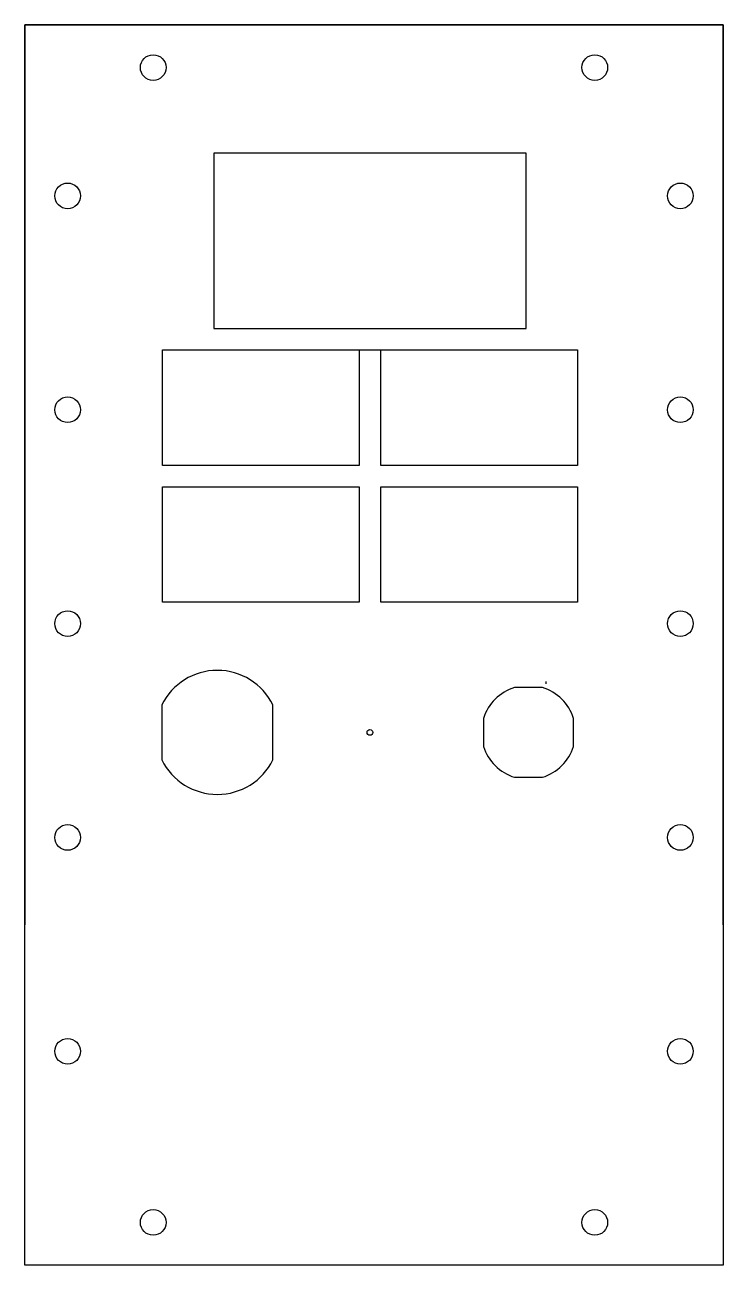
# Model space of a CAD drawing. Header units: millimetres. Extents: x -44 to 119, y -219 to 71.
import ezdxf

# ---------------------------------------------------------------- set-up
doc = ezdxf.new("R2010")
doc.units = ezdxf.units.MM
doc.layers.get('0').update_dxf_attribs({"linetype": 'CONTINUOUS'})

msp = doc.modelspace()

# ---------------------------------------------------------------- linework, layer by layer
for p, q in [((119.06, 71), (-44.16, 71)), ((-44.16, 71), (-44.16, -139.43)), ((119.06, -139.43), (119.06, 71)), ((34.02, -5), (39.02, -5)), ((77.68, -83.06), (77.68, -82.53))]:
    msp.add_line(p, q)
for points in [[(-44.16, 71), (119.06, 71), (119.06, -219), (-44.16, -219)], [(0, 0), (73, 0), (73, 41), (0, 41)], [(-11.98, -5), (34.02, -5), (34.02, -32), (-11.98, -32)], [(39.02, -5), (85.02, -5), (85.02, -32), (39.02, -32)], [(-11.98, -37), (34.02, -37), (34.02, -64), (-11.98, -64)], [(39.02, -37), (85.02, -37), (85.02, -64), (39.02, -64)]]:
    msp.add_lwpolyline(points, close=True)
for points in [[(-12.16, -88.01), (-12.16, -100.85, 0.621337), (13.84, -100.85), (13.84, -88.01, 0.621337)], [(76.84, -83.93), (70.28, -83.93, 0.246165), (63.06, -91.15), (63.06, -97.71, 0.246165), (70.28, -104.93), (76.84, -104.93, 0.246165), (84.06, -97.71), (84.06, -91.15, 0.246165)]]:
    msp.add_lwpolyline(points, format="xyb", close=True)
for centre, radius in [((-14.16, 61), 3), ((89.06, 61), 3), ((-34.16, 31), 3), ((109.06, 31), 3), ((-34.16, -19), 3), ((109.06, -19), 3), ((-34.16, -69), 3), ((109.06, -69), 3), ((36.5, -94.43), 0.672), ((-34.16, -119), 3), ((109.06, -119), 3), ((-34.16, -169), 3), ((109.06, -169), 3), ((-14.16, -209), 3), ((89.06, -209), 3)]:
    msp.add_circle(centre, radius)

doc.saveas('drawing.dxf')
